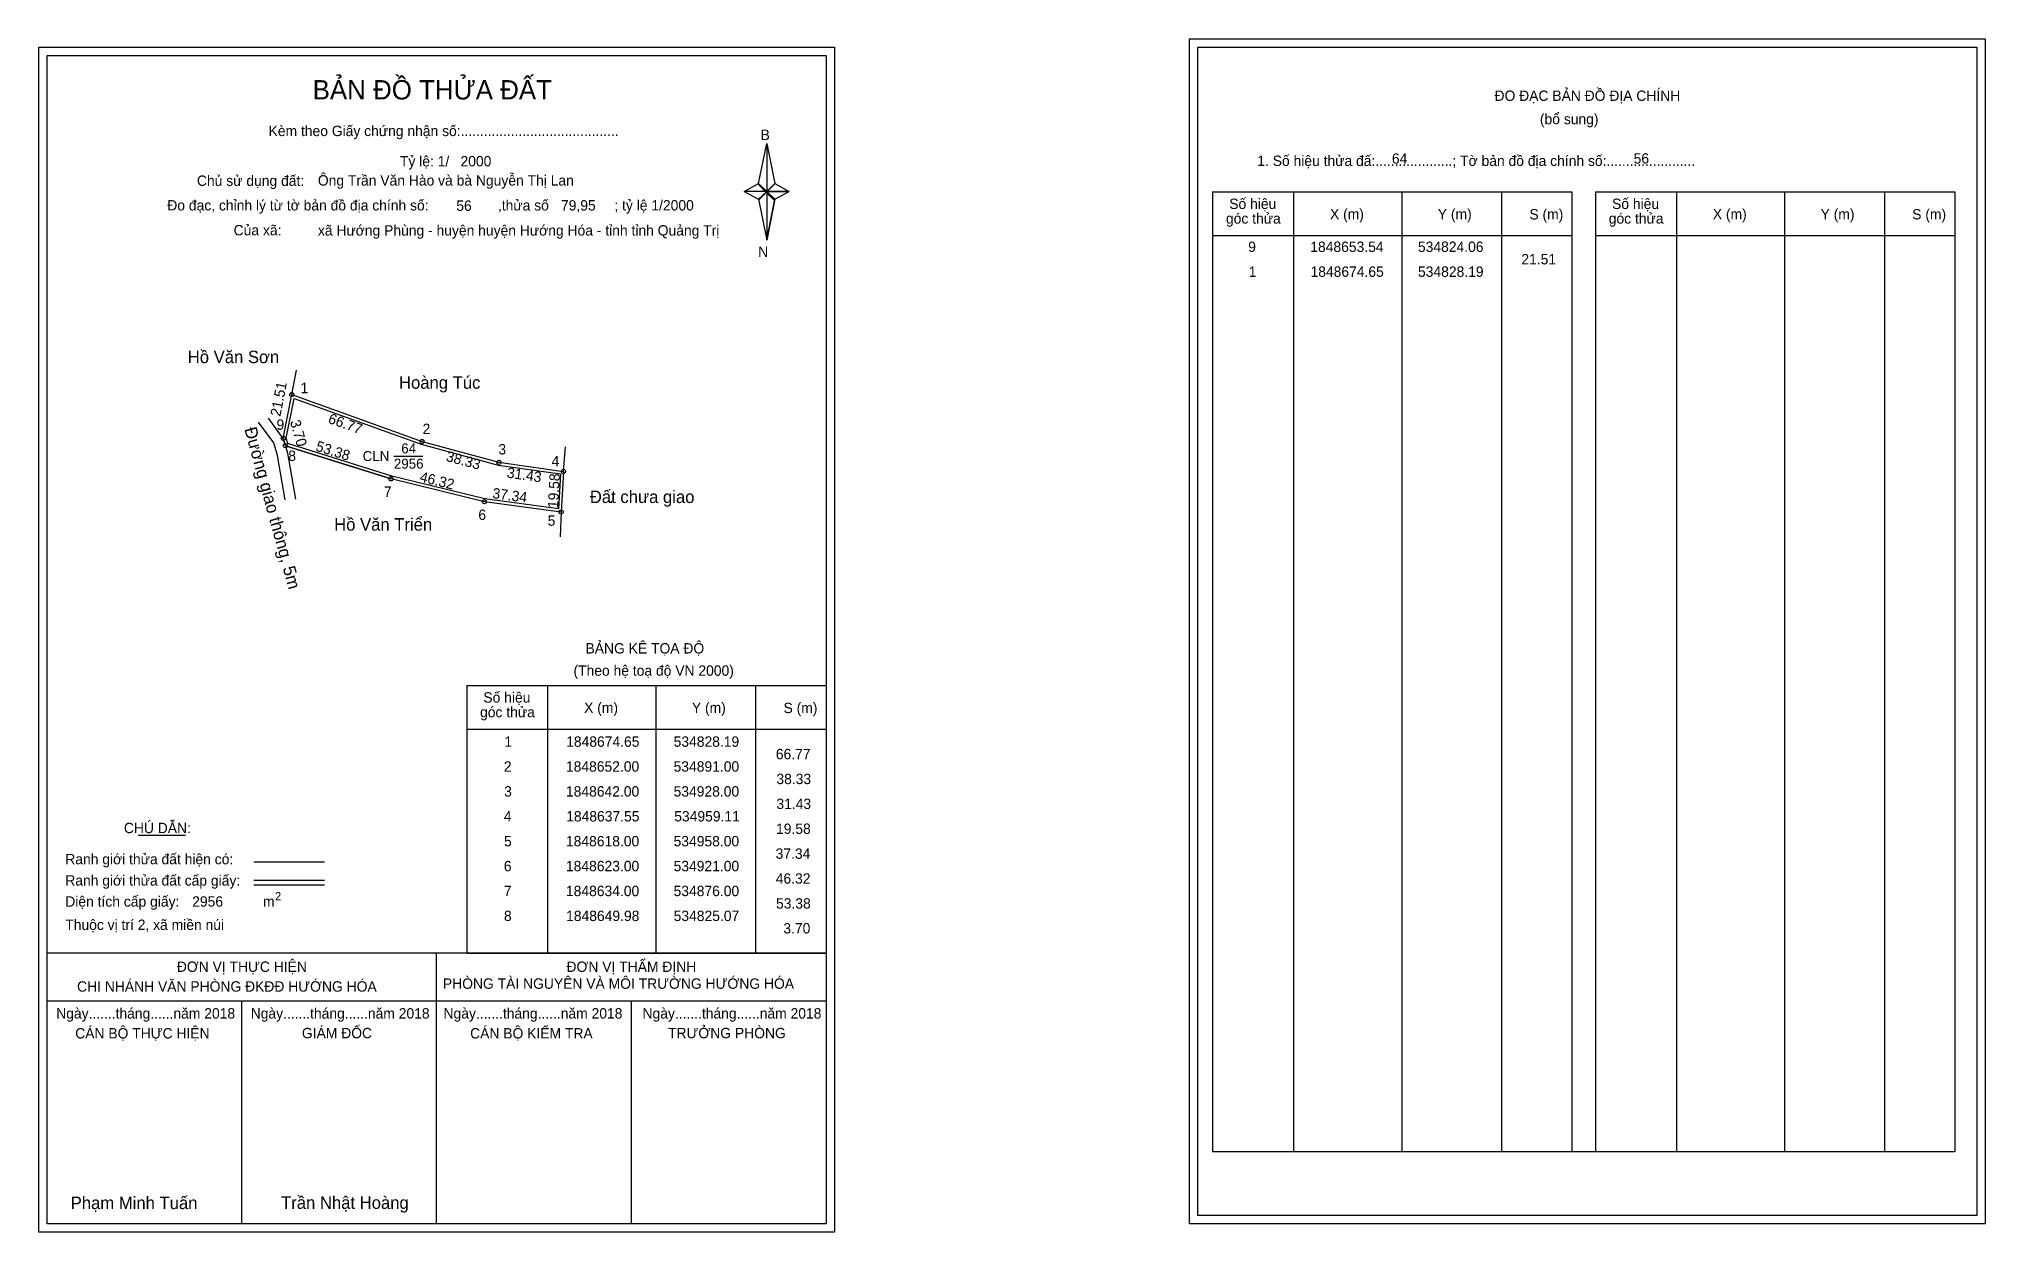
# Model space of a CAD drawing. Extents: x 534706 to 535644, y 1848271 to 1848846.
import ezdxf

# ---------------------------------------------------------------- set-up
doc = ezdxf.new("R2010")
doc.units = 0
for name, color, linetype in [('Level 1', 7, 'Continuous'), ('Level 10', 7, 'Continuous'), ('Level 11', 7, 'Continuous'), ('Level 13', 7, 'Continuous'), ('Level 27', 7, 'Continuous'), ('Level 3', 7, 'Continuous'), ('Level 36', 7, 'Continuous'), ('Level 49', 7, 'Continuous'), ('Level 5', 7, 'Continuous'), ('Level 53', 7, 'Continuous'), ('Level 55', 7, 'Continuous'), ('Level 6', 7, 'Continuous'), ('Level 60', 7, 'Continuous'), ('Level 63', 7, 'Continuous'), ('Level 9', 7, 'Continuous')]:
    doc.layers.add(name, color=color, linetype=linetype)

msp = doc.modelspace()

# ---------------------------------------------------------------- linework, layer by layer
at = {"layer": 'Level 1'}
for p, q in [((535264.94, 1848842.08), (535264.94, 1848842.08)), ((534710.3, 1848838.08), (534710.3, 1848838.08)), ((535053.14, 1848776.31), (535057.08, 1848795.59)), ((535057.08, 1848795.59), (535057.08, 1848772.54)), ((535057.08, 1848795.59), (535061.01, 1848776.31)), ((535046.25, 1848772.54), (535053.14, 1848776.31)), ((535053.14, 1848776.31), (535057.08, 1848772.54)), ((535061.01, 1848776.31), (535057.08, 1848772.54)), ((535056.78, 1848772.1), (535053.14, 1848775.87)), ((535057.08, 1848772.54), (535053.14, 1848768.86)), ((535056.78, 1848772.1), (535053.14, 1848768.42)), ((535053.14, 1848768.42), (535056.78, 1848772.1)), ((535053.14, 1848768.86), (535057.08, 1848749.14)), ((535060.72, 1848775.87), (535056.78, 1848772.1)), ((535056.78, 1848772.1), (535060.72, 1848775.87)), ((535060.72, 1848768.42), (535056.78, 1848772.1)), ((535057.08, 1848772.54), (535057.08, 1848749.14)), ((535057.08, 1848772.54), (535067.9, 1848772.54)), ((535057.08, 1848772.54), (535061.01, 1848768.86)), ((535061.01, 1848768.86), (535057.08, 1848749.14)), ((535061.01, 1848768.86), (535067.9, 1848772.54)), ((535272.01, 1848772.37), (535445.21, 1848772.37)), ((535311.19, 1848309.83), (535311.19, 1848772.37)), ((535363.33, 1848309.83), (535363.33, 1848772.37)), ((535411.28, 1848772.37), (535411.28, 1848309.83)), ((535445.21, 1848772.37), (535445.21, 1848309.83)), ((535456.52, 1848772.37), (535629.73, 1848772.37)), ((535495.7, 1848309.83), (535495.7, 1848772.37)), ((535547.85, 1848309.83), (535547.85, 1848772.37)), ((535595.79, 1848772.37), (535595.79, 1848309.83)), ((535629.73, 1848772.37), (535629.73, 1848309.83)), ((535272.01, 1848751.31), (535445.21, 1848751.31)), ((535456.52, 1848751.31), (535629.73, 1848751.31)), ((534912.49, 1848534.42), (535085.69, 1848534.42)), ((534951.67, 1848405.37), (534951.67, 1848534.42)), ((535003.81, 1848405.37), (535003.81, 1848534.42)), ((535051.76, 1848534.42), (535051.76, 1848405.37)), ((534912.49, 1848513.36), (535085.69, 1848513.36)), ((534754.13, 1848462.21), (534776.94, 1848462.21)), ((534809.86, 1848449.4), (534843.89, 1848449.4)), ((534809.86, 1848440.5), (534843.89, 1848440.5)), ((534809.86, 1848438.31), (534843.89, 1848438.31)), ((534923.95, 1848405.37), (534710.29, 1848405.37)), ((535085.69, 1848405.37), (534876.01, 1848405.37)), ((534897.99, 1848274.92), (534897.99, 1848405.37)), ((534912.49, 1848405.36), (535085.69, 1848405.36)), ((535085.69, 1848382.27), (534710.29, 1848382.27)), ((534804.14, 1848274.92), (534804.14, 1848382.27)), ((534991.84, 1848274.92), (534991.84, 1848382.27)), ((535272.01, 1848309.83), (535629.73, 1848309.83)), ((535640.34, 1848278.92), (535640.34, 1848278.92)), ((535085.69, 1848274.92), (535085.69, 1848274.92))]:
    msp.add_line(p, q, dxfattribs=at)
for points in [[(535053.14, 1848776.31), (535057.08, 1848795.59), (535057.08, 1848772.54)], [(535057.08, 1848772.54), (535061.01, 1848776.31), (535067.9, 1848772.54)], [(535046.25, 1848772.54), (535053.14, 1848768.86), (535057.08, 1848772.54)], [(535057.08, 1848772.54), (535057.08, 1848749.14), (535061.01, 1848768.86)]]:
    msp.add_lwpolyline(points, close=True, dxfattribs=at)
at = {"layer": 'Level 10'}
for p, q in [((534824.06, 1848653.54), (534825.07, 1848649.98)), ((534825.07, 1848649.98), (534876, 1848634)), ((534928, 1848642), (534959.11, 1848637.55))]:
    msp.add_line(p, q, dxfattribs=at)
for points in [[(534825.07, 1848649.98), (534824.06, 1848653.54), (534828.19, 1848674.65), (534891, 1848652), (534928, 1848642), (534959.11, 1848637.55), (534958, 1848618), (534921, 1848623), (534876, 1848634)], [(534826.21, 1848651.09), (534825.5, 1848653.6), (534829.25, 1848672.78), (534890.58, 1848650.66), (534927.72, 1848640.63), (534957.64, 1848636.35), (534956.69, 1848619.59), (534921.26, 1848624.38), (534876.38, 1848635.35)]]:
    msp.add_lwpolyline(points, close=True, dxfattribs=at)
at = {"layer": 'Level 11'}
for centre in [(534828.19, 1848674.65), (534824.06, 1848653.54), (534825.07, 1848649.98), (534825.07, 1848649.98), (534891, 1848652), (534928, 1848642), (534959.11, 1848637.55), (534876, 1848634), (534921, 1848623), (534958, 1848618)]:
    msp.add_circle(centre, 1, dxfattribs=at)
at = {"layer": 'Level 27'}
for p, q in [((534828.19, 1848674.65), (534830.49, 1848686.43)), ((534824.06, 1848653.54), (534816.97, 1848663.22)), ((534825.07, 1848649.98), (534826.1, 1848646.37)), ((534959.11, 1848637.55), (534960.18, 1848649.5)), ((534958, 1848618), (534957.54, 1848606.01))]:
    msp.add_line(p, q, dxfattribs=at)
at = {"layer": 'Level 3'}
for p, q in [((535272.01, 1848772.37), (535272.01, 1848309.83)), ((535456.52, 1848772.37), (535456.52, 1848309.83)), ((534912.49, 1848534.42), (534912.49, 1848405.37))]:
    msp.add_line(p, q, dxfattribs=at)
at = {"layer": 'Level 5'}
for p, q in [((534824.06, 1848653.54), (534816.97, 1848663.22)), ((534826.1, 1848646.37), (534829.98, 1848624.26))]:
    msp.add_line(p, q, dxfattribs=at)
msp.add_lwpolyline([(534824.98, 1848623.82), (534821.22, 1848645.25), (534819.5, 1848651.3), (534812.09, 1848661.41)], dxfattribs=at)
at = {"layer": 'Level 63'}
for points in [[(534706.29, 1848842.08), (535089.69, 1848842.08), (535089.69, 1848270.92), (534706.29, 1848270.92)], [(535260.95, 1848846.08), (535644.35, 1848846.08), (535644.35, 1848274.92), (535260.95, 1848274.92)], [(535264.95, 1848842.08), (535640.35, 1848842.08), (535640.35, 1848278.92), (535264.95, 1848278.92)], [(534710.29, 1848838.08), (535085.69, 1848838.08), (535085.69, 1848274.92), (534710.29, 1848274.92)]]:
    msp.add_lwpolyline(points, close=True, dxfattribs=at)
at = {"layer": 'Level 9'}
msp.add_line((534877.39, 1848644.99), (534891.33, 1848644.99), dxfattribs=at)

# ---------------------------------------------------------------- texts
at = {"layer": 'Level 1'}
for s, height, p in [('BẢN ĐỒ THỬA ĐẤT', 9.3313, (534838.23, 1848816.89)), ('ĐO ĐẠC BẢN ĐỒ ĐỊA CHÍNH', 5, (535407.9, 1848816.2)), ('Kèm theo Giấy chứng nhận số:.........................................', 5, (534816.99, 1848799.23)), ('(bổ sung)', 5, (535429.78, 1848804.96)), ('B', 5, (535054.16, 1848797.35)), ('1. Số hiệu thửa đấ:....................; Tờ bản đồ địa chính số:.......................', 5, (535293.56, 1848784.84)), ('Chủ sử dụng đất:', 5, (534782.47, 1848775.24)), ('Đo đạc, chỉnh lý từ tờ bản đồ địa chính số:                  ,thửa số                 ; tỷ lệ 1/2000', 5, (534768.16, 1848763.38)), ('Số hiệu', 5, (535280.04, 1848764.1)), ('Số hiệu', 5, (535464.56, 1848764.1)), ('góc thửa', 5, (535278.45, 1848757.04)), ('X (m)', 5, (535328.6, 1848759.15)), ('Y (m)', 5, (535380.56, 1848759.15)), ('S (m)', 5, (535424.71, 1848759.05)), ('góc thửa', 5, (535462.97, 1848757.04)), ('X (m)', 5, (535513.12, 1848759.15)), ('Y (m)', 5, (535565.07, 1848759.15)), ('S (m)', 5, (535609.23, 1848759.05)), ('Của xã:', 5, (534800.15, 1848751.38)), ('N', 5, (535052.96, 1848741.01)), ('BẢNG KÊ TỌA ĐỘ', 5, (534969.75, 1848549.82)), ('(Theo hệ toạ độ VN 2000)', 5, (534963.95, 1848539.1)), ('góc thửa', 5, (534918.93, 1848519.09)), ('Số hiệu', 5, (534920.52, 1848526.15)), ('X (m)', 5, (534969.08, 1848521.2)), ('Y (m)', 5, (535021.03, 1848521.2)), ('S (m)', 5, (535065.19, 1848521.1)), ('CHÚ DẪN:', 5, (534747.25, 1848463.22)), ('Ranh giới thửa đất hiện có:', 5, (534718.99, 1848448.22)), ('Ranh giới thửa đất cấp giấy:', 5, (534718.99, 1848437.94)), ('Diện tích cấp giấy:', 5, (534718.99, 1848427.78)), ('m', 5, (534814.3, 1848427.82)), ('2', 4, (534820.1, 1848430.84)), ('Thuộc vị trí 2, xã miền núi', 5, (534718.99, 1848416.57)), ('ĐƠN VỊ THỰC HIỆN', 5, (534772.76, 1848396.34)), ('ĐƠN VỊ THẨM ĐỊNH', 5, (534960.57, 1848396.34)), ('CHI NHÁNH VĂN PHÒNG ĐKĐĐ HƯỚNG HÓA', 5, (534724.68, 1848386.82)), ('PHÒNG TÀI NGUYÊN VÀ MÔI TRƯỜNG HƯỚNG HÓA', 5, (534901.02, 1848388.2)), ('Ngày.......tháng......năm 2018', 5, (534714.63, 1848373.86)), ('Ngày.......tháng......năm 2018', 5, (534808.37, 1848373.86)), ('Ngày.......tháng......năm 2018', 5, (534901.32, 1848373.86)), ('Ngày.......tháng......năm 2018', 5, (534997.24, 1848373.86)), ('CÁN BỘ THỰC HIỆN', 5, (534723.79, 1848364.24)), ('GIÁM ĐỐC', 5, (534833.06, 1848364.36)), ('CÁN BỘ KIỂM TRA', 5, (534914.14, 1848364.24)), ('TRƯỞNG PHÒNG', 5, (535009.52, 1848364.36)), ('Phạm Minh Tuấn', 6, (534721.61, 1848282)), ('Trần Nhật Hoàng', 6, (534823, 1848282.11))]:
    msp.add_text(s, height=height, dxfattribs=at).set_placement(p)
at = {"layer": 'Level 11'}
msp.add_text('Tỷ lệ: 1/', height=5, dxfattribs=at).set_placement((534880.31, 1848784.6))
at = {"layer": 'Level 13'}
for s, p in [('CLN', (534862.36, 1848642.59)), ('64', (534880.94, 1848646.27)), ('2956', (534877.4, 1848638.91))]:
    msp.add_text(s, height=4.8, dxfattribs=at).set_placement(p)
at = {"layer": 'Level 36'}
msp.add_text('.', height=6, dxfattribs=at).set_placement((534981.1, 1848622.36))
at = {"layer": 'Level 49'}
for s, rotation, p in [('21.51', 78.93037, (534822.65, 1848663.82)), ('66.77', 340.17012, (534845.32, 1848661.1)), ('3.70', 285.83906, (534827.28, 1848661.65)), ('53.38', 342.58002, (534839.33, 1848647.66)), ('38.33', 344.87599, (534902.19, 1848642.72)), ('46.32', 346.26373, (534889.54, 1848632.74)), ('31.43', 351.85958, (534931.61, 1848634.66)), ('19.58', 86.75038, (534956.5, 1848619.78)), ('37.34', 352.30395, (534924.67, 1848624.75))]:
    msp.add_text(s, height=5, rotation=rotation, dxfattribs=at).set_placement(p)
at = {"layer": 'Level 53'}
for s, p in [('9', (535289.16, 1848743.39)), ('1848653.54', (535319.09, 1848743.39)), ('534824.06', (535370.99, 1848743.39)), ('21.51', (535420.83, 1848737.39)), ('1', (535289.45, 1848731.39)), ('1848674.65', (535319.21, 1848731.39)), ('534828.19', (535371.01, 1848731.39)), ('1', (534930.68, 1848504.86)), ('1848674.65', (534960.43, 1848504.86)), ('534828.19', (535012.23, 1848504.86)), ('2', (534930.38, 1848492.86)), ('1848652.00', (534960.32, 1848492.86)), ('534891.00', (535012.21, 1848492.86)), ('66.77', (535061.49, 1848498.86)), ('3', (534930.54, 1848480.86)), ('1848642.00', (534960.32, 1848480.86)), ('534928.00', (535012.21, 1848480.86)), ('38.33', (535061.77, 1848486.86)), ('31.43', (535061.77, 1848474.86)), ('4', (534930.36, 1848468.86)), ('1848637.55', (534960.43, 1848468.86)), ('534959.11', (535012.53, 1848468.86)), ('19.58', (535061.58, 1848462.86)), ('5', (534930.47, 1848456.86)), ('1848618.00', (534960.32, 1848456.86)), ('534958.00', (535012.21, 1848456.86)), ('6', (534930.37, 1848444.86)), ('1848623.00', (534960.32, 1848444.86)), ('534921.00', (535012.21, 1848444.86)), ('37.34', (535061.41, 1848450.86)), ('46.32', (535061.46, 1848438.86)), ('7', (534930.39, 1848432.86)), ('1848634.00', (534960.32, 1848432.86)), ('534876.00', (535012.21, 1848432.86)), ('53.38', (535061.58, 1848426.86)), ('8', (534930.44, 1848420.86)), ('1848649.98', (534960.4, 1848420.86)), ('534825.07', (535012.24, 1848420.86)), ('3.70', (535065.11, 1848414.86))]:
    msp.add_text(s, height=5, dxfattribs=at).set_placement(p)
at = {"layer": 'Level 55'}
for s, height, p in [('42', 0.22, (534828.03, 1848674.43)), ('42', 0.22, (534828.03, 1848674.43)), ('1', 0.8, (534827.97, 1848674.65)), ('79', 0.22, (534828.03, 1848674.43)), ('9', 0.8, (534823.79, 1848653.54)), ('42', 0.22, (534823.9, 1848653.32)), ('42', 0.22, (534823.9, 1848653.32)), ('0', 0.22, (534823.98, 1848653.32)), ('0', 0.22, (534823.98, 1848653.32)), ('8', 0.8, (534824.81, 1848649.98)), ('95', 0.22, (534824.92, 1848649.76)), ('0', 0.22, (534824.99, 1848649.76)), ('0', 0.22, (534824.99, 1848649.76)), ('2', 0.8, (534890.73, 1848652)), ('79', 0.22, (534890.84, 1848651.78)), ('3', 0.8, (534927.75, 1848642)), ('79', 0.22, (534927.84, 1848641.78)), ('4', 0.8, (534958.83, 1848637.55)), ('79', 0.22, (534958.95, 1848637.33)), ('0', 0.22, (534959.03, 1848637.33)), ('7', 0.8, (534875.73, 1848634)), ('95', 0.22, (534875.85, 1848633.78)), ('6', 0.8, (534920.73, 1848623)), ('95', 0.22, (534920.85, 1848622.78)), ('5', 0.8, (534957.74, 1848618)), ('95', 0.22, (534957.85, 1848617.78)), ('0', 0.22, (534957.92, 1848617.78))]:
    msp.add_text(s, height=height, dxfattribs=at).set_placement(p)
at = {"layer": 'Level 6'}
for s, p in [('2000', (534909.5, 1848784.64)), ('64', (535358.46, 1848785.92)), ('56', (535474.95, 1848785.96)), ('Ông Trần Văn Hào và bà Nguyễn Thị Lan', (534840.74, 1848775.38)), ('56', (534907.48, 1848763.2)), ('79,95', (534957.93, 1848763.36)), ('xã Hướng Phùng - huyện huyện Hướng Hóa - tỉnh tỉnh Quảng Trị', (534840.77, 1848751.29)), ('2956', (534780.18, 1848427.79))]:
    msp.add_text(s, height=5, dxfattribs=at).set_placement(p)
at = {"layer": 'Level 60'}
for s, p in [('Hồ Văn Sơn', (534778.03, 1848689.8)), ('Hoàng Túc', (534879.85, 1848677.44)), ('Đất chưa giao', (534971.84, 1848622.36)), ('Hồ Văn Triển', (534848.59, 1848609.06))]:
    msp.add_text(s, height=6, dxfattribs=at).set_placement(p)
msp.add_text('Đường giao thông, 5m', height=6, rotation=285.44663, dxfattribs=at).set_placement((534805.24, 1848658.07))
at = {"layer": 'Level 9'}
for s, p in [('1', (534832.36, 1848675.31)), ('9', (534820.81, 1848657.65)), ('2', (534891.23, 1848655.6)), ('8', (534826.49, 1848642.65)), ('3', (534927.75, 1848645.77)), ('4', (534953.42, 1848640.07)), ('7', (534872.6, 1848625.34)), ('6', (534918.1, 1848614.21)), ('5', (534951.5, 1848611.38))]:
    msp.add_text(s, height=5, dxfattribs=at).set_placement(p)

doc.saveas('drawing.dxf')
